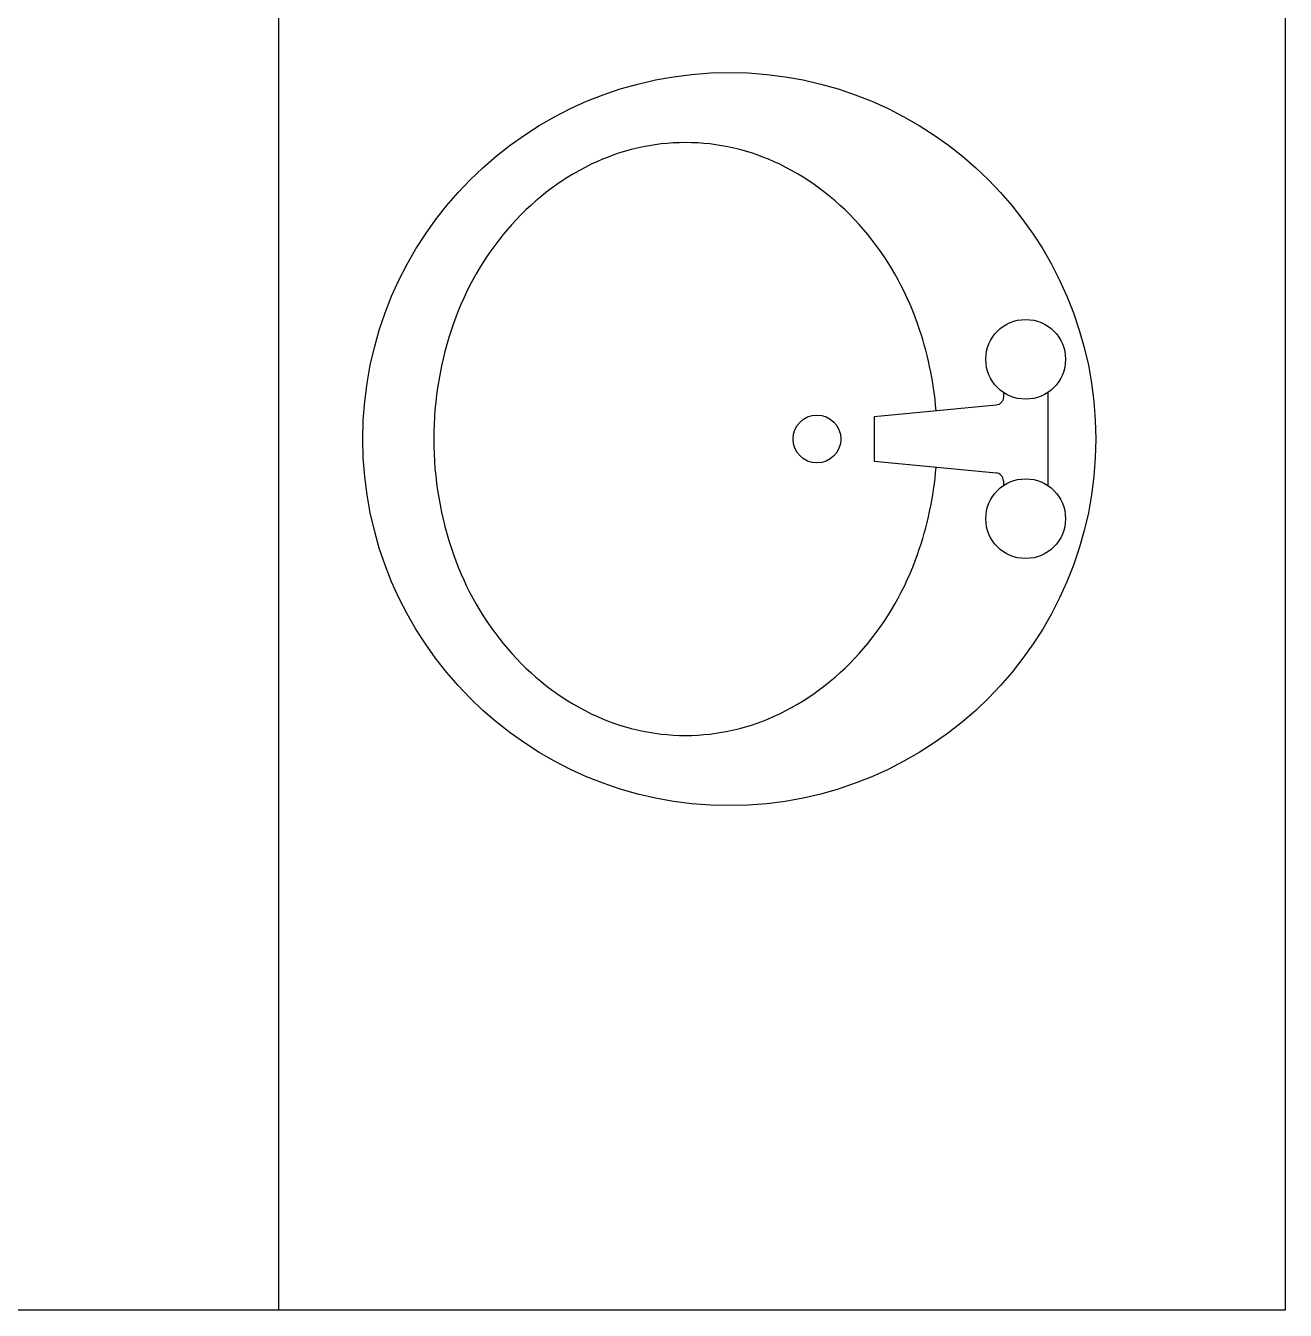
# Model space of a CAD drawing. Header units: millimetres. Extents: x -205 to 117945, y 114 to 103664.
# Drawn here: x 67694 to 68445, y 63264 to 64029 of the extents above; entities that cross this region are included whole.
import ezdxf

# ---------------------------------------------------------------- set-up
doc = ezdxf.new("R2010")
doc.units = ezdxf.units.MM
doc.layers.add('A-TOILET', color=252, linetype='Continuous')
doc.layers.add('A-WALL', color=3, linetype='Continuous')

msp = doc.modelspace()

# ---------------------------------------------------------------- linework, layer by layer
at = {"layer": 'A-TOILET'}
for p, q in [((68303.31, 63810.77), (68303.31, 63755.12)), ((68272.41, 63803.1), (68199.76, 63796.24)), ((68199.76, 63796.24), (68199.76, 63769.64)), ((68199.76, 63769.64), (68272.41, 63762.79)), ((68276.71, 63758.06), (68276.71, 63755.12))]:
    msp.add_line(p, q, dxfattribs=at)
msp.add_lwpolyline([(67844.81, 65163.56), (68444.81, 65163.56), (68444.81, 63263.56), (67844.81, 63263.56)], close=True, dxfattribs=at)
for points in [[(68236.61, 63799.72, 0.064435), (68225.52, 63851.81, 0.091719), (68193.32, 63907.89, 0.103599), (68143.36, 63946.68, 0.113912), (68087.19, 63959.64, 0.113912), (68031.01, 63946.68, 0.103599), (67981.05, 63907.89, 0.091719), (67948.85, 63851.81, 0.084785), (67937.09, 63782.94, 0.084785), (67948.85, 63714.07, 0.091719), (67981.05, 63658, 0.103599), (68031.01, 63619.21, 0.113912), (68087.19, 63606.24, 0.113912), (68143.36, 63619.21, 0.103599), (68193.32, 63658, 0.091719), (68225.52, 63714.07, 0.064435), (68236.61, 63766.17, 0.084785)], [(68276.71, 63810.77), (68276.71, 63807.83, -0.386916), (68272.41, 63803.1)]]:
    msp.add_lwpolyline(points, format="xyb", dxfattribs=at)
for centre, radius in [((68113.31, 63782.94), 218.5), ((68290.01, 63830.44), 23.75), ((68165.56, 63782.94), 14.25), ((68290.01, 63735.44), 23.75)]:
    msp.add_circle(centre, radius, dxfattribs=at)
msp.add_arc((68271.96, 63758.06), 4.75, 0, 84.60905, dxfattribs=at)
at = {"layer": 'A-WALL', "flags": 128}
msp.add_lwpolyline([(67844.81, 65163.56), (68444.81, 65163.56), (68444.81, 63263.56), (66794.81, 63263.56)], dxfattribs=at)

doc.saveas('drawing.dxf')
